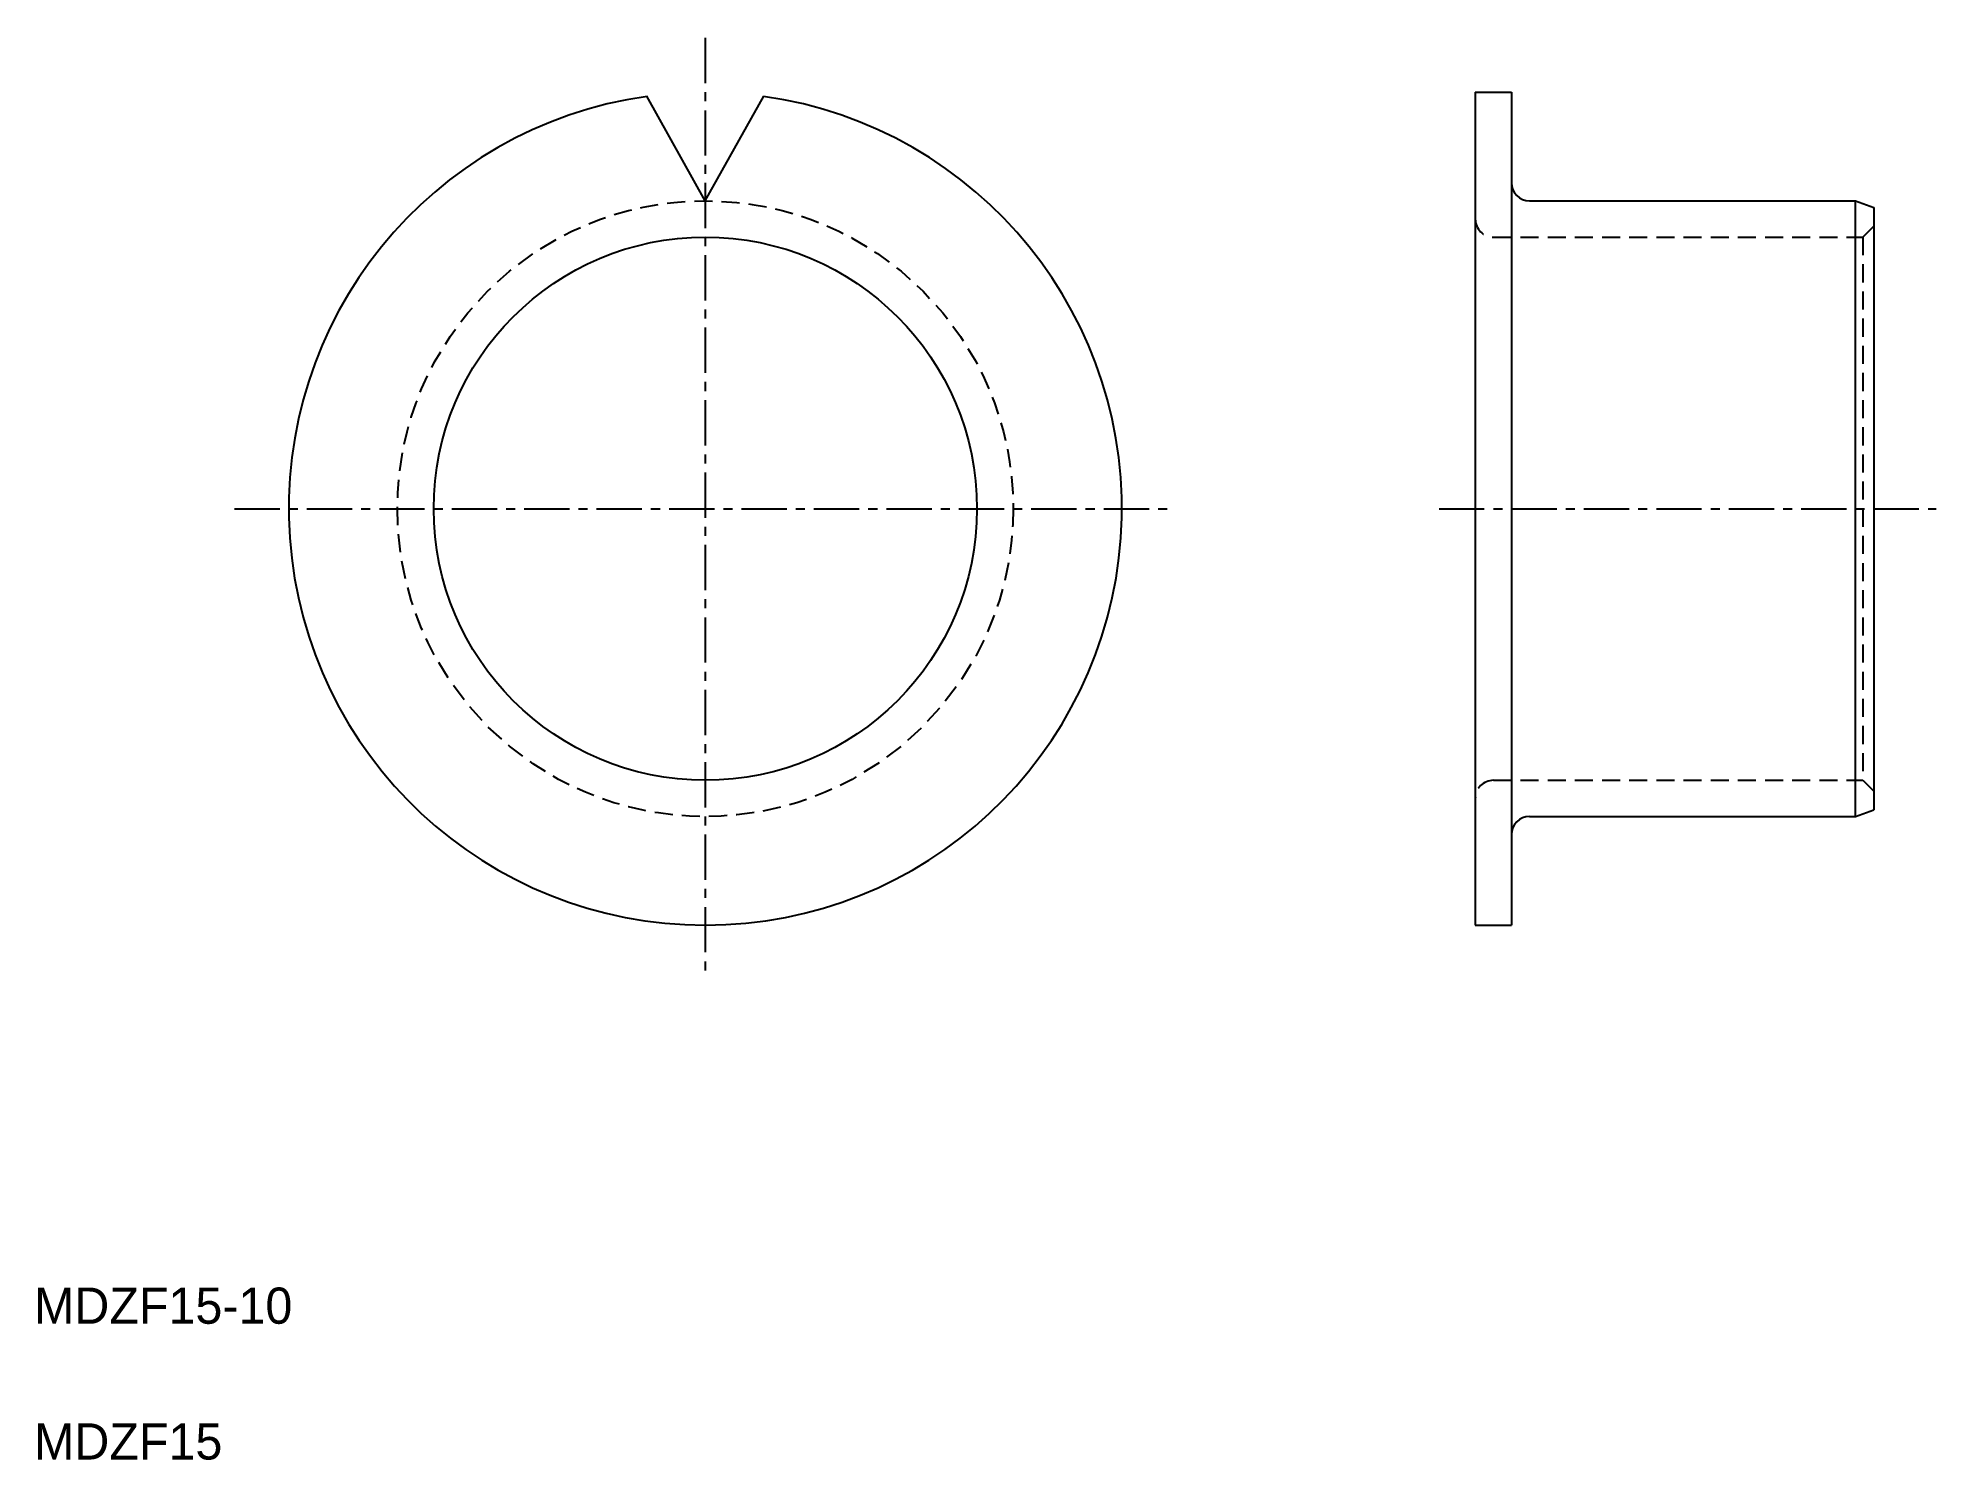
# Model space of a CAD drawing. Extents: x 10.1 to 62.5, y 10 to 49.3.
import ezdxf

# ---------------------------------------------------------------- set-up
doc = ezdxf.new("R2010")
doc.units = 0
doc.linetypes.add('CENTER', pattern=[2, 1.25, -0.25, 0.25, -0.25])
doc.linetypes.add('DASHED', pattern=[0.75, 0.5, -0.25])
doc.layers.get('0').update_dxf_attribs({"linetype": 'CONTINUOUS'})
doc.layers.add('CENTER', color=1, linetype='CENTER')

msp = doc.modelspace()

# ---------------------------------------------------------------- linework, layer by layer
at = {"color": 7, "linetype": 'CONTINUOUS'}
for p, q in [((49.793, 47.757), (49.793, 24.757)), ((49.793, 47.757), (50.793, 47.757)), ((50.793, 47.757), (50.793, 24.757)), ((28.535, 44.757), (26.924, 47.648)), ((28.535, 44.757), (30.147, 47.648)), ((51.293, 44.757), (60.293, 44.757)), ((60.293, 27.757), (60.293, 44.757)), ((60.293, 44.757), (60.793, 44.575)), ((60.793, 44.575), (60.793, 27.939)), ((49.793, 42.007), (49.793, 42.007)), ((49.793, 36.257), (49.793, 36.257)), ((60.293, 27.757), (60.793, 27.939)), ((51.293, 27.757), (60.293, 27.757)), ((49.793, 24.757), (50.793, 24.757))]:
    msp.add_line(p, q, dxfattribs=at)
at = {"color": 3, "linetype": 'DASHED'}
for p, q in [((60.493, 43.757), (60.793, 44.057)), ((50.293, 43.757), (60.493, 43.757)), ((60.493, 43.757), (60.493, 28.757)), ((50.293, 28.757), (60.493, 28.757)), ((60.493, 28.757), (60.793, 28.457))]:
    msp.add_line(p, q, dxfattribs=at)
msp.add_circle((28.535, 36.257), 8.5, dxfattribs=at)
at = {"color": 7, "linetype": 'CONTINUOUS'}
msp.add_circle((28.535, 36.257), 7.5, dxfattribs=at)
for centre, radius, start, end in [((28.535, 36.257), 11.5, 98.0476, 81.9524), ((51.293, 45.257), 0.5, 180, 270), ((51.293, 27.257), 0.5, 90, 180)]:
    msp.add_arc(centre, radius, start, end, dxfattribs=at)
at = {"color": 3, "linetype": 'DASHED'}
for centre, start, end in [((50.293, 44.257), 180, 270), ((50.293, 28.257), 90, 180)]:
    msp.add_arc(centre, 0.5, start, end, dxfattribs=at)
at = {"layer": 'CENTER', "color": 1, "linetype": 'CENTER'}
for p, q in [((28.535, 49.257), (28.535, 23.257)), ((15.535, 36.257), (41.535, 36.257)), ((48.793, 36.257), (62.514, 36.257))]:
    msp.add_line(p, q, dxfattribs=at)

# ---------------------------------------------------------------- texts
at = {"color": 7, "linetype": 'CONTINUOUS'}
for s, p in [('MDZF15-10', (10, 13.75)), ('MDZF15', (10, 10))]:
    msp.add_text(s, height=1, dxfattribs=at).set_placement(p)

doc.saveas('drawing.dxf')
